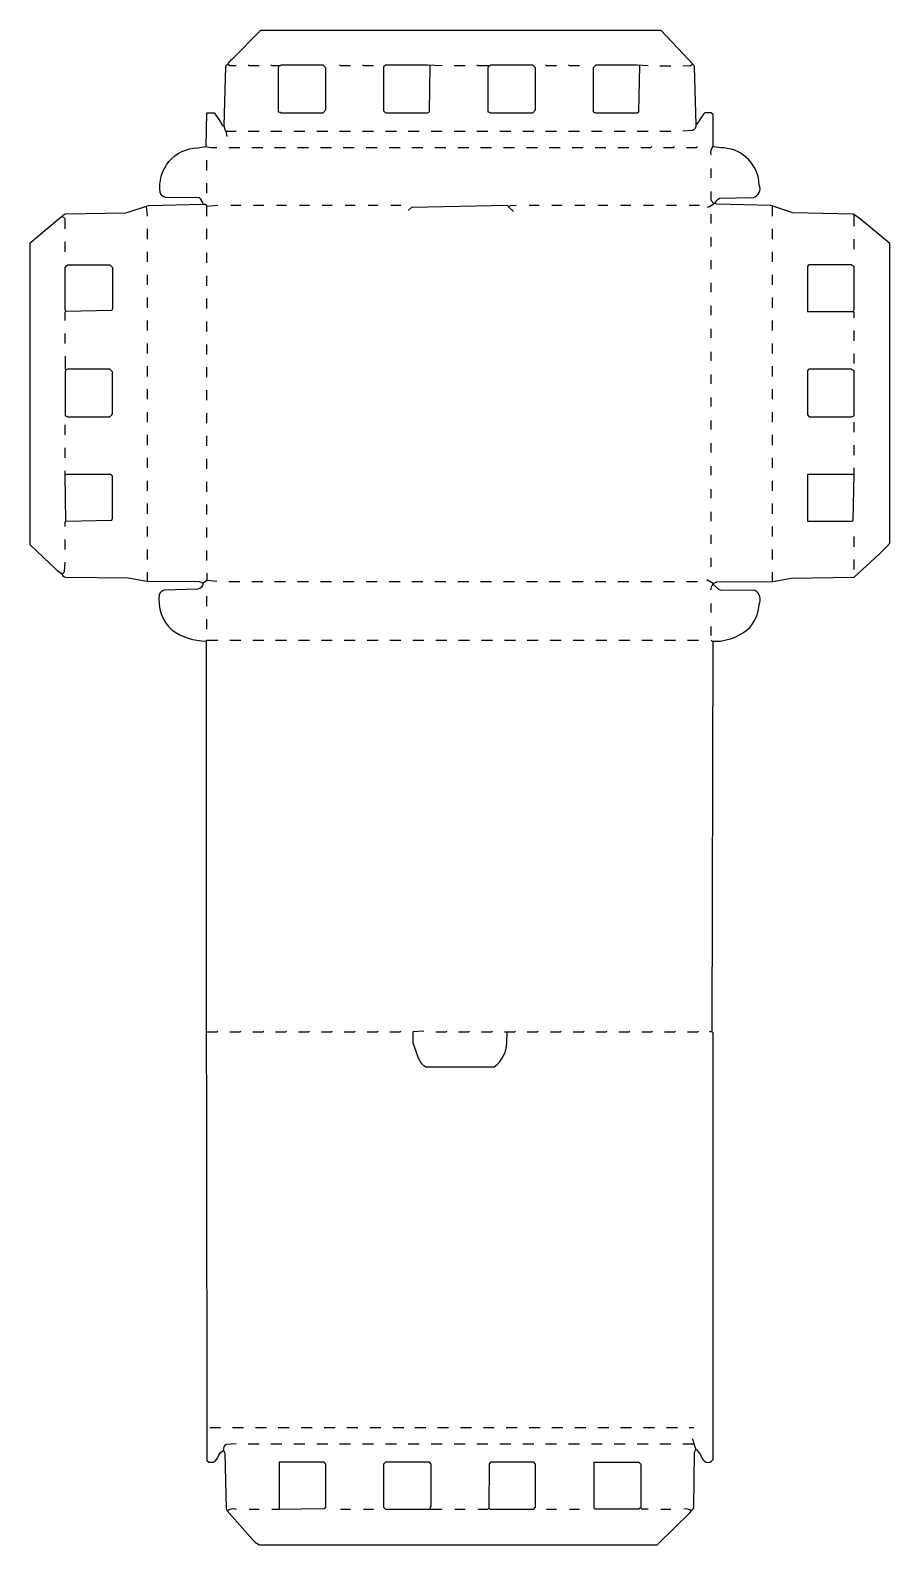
# Model space of a CAD drawing. Extents: x 49 to 988, y 85 to 1739.
import ezdxf

# ---------------------------------------------------------------- set-up
doc = ezdxf.new("R2010")
doc.units = 0
doc.layers.get('0').update_dxf_attribs({"linetype": 'CONTINUOUS'})

msp = doc.modelspace()

# ---------------------------------------------------------------- linework, layer by layer
at = {"color": 250, "linetype": 'CONTINUOUS'}
for points in [[(264, 1623), (263, 1629, -0.190246), (261, 1635), (262.491808, 1698.992068, -0.42761), (265, 1702), (265.2, 1702.9), (269, 1707), (270, 1708), (301, 1739), (738, 1739), (762.249057, 1713.228302), (773, 1702, -0.140577), (774.508192, 1698.992068), (776, 1636, -0.463902), (771.959016, 1629.45082), (762, 1629)], [(241, 1612), (242, 1649), (250, 1649), (255.2, 1641.1), (257.769231, 1636.846154, 0.535184), (261, 1635)], [(793, 1603, -0.225288), (795, 1612), (795, 1647), (793, 1649), (786, 1649), (784, 1647), (779.2, 1638.9), (776.9, 1636.2), (776, 1636)], [(238, 1549, 0.171005), (234, 1556), (197.012803, 1556.486505, -0.318092), (191, 1562, -0.452643), (232.053846, 1610.569231), (241, 1612, 0.08251), (253, 1611)], [(797, 1550, -0.187321), (802.012803, 1555.513495), (838.987197, 1556.486505, 0.476605), (845.430769, 1570.053846, 0.381775), (806.959016, 1610.54918, -0.071422), (795, 1612)], [(238, 1135), (237.1, 1135.2), (233.99153, 1136.508767), (177, 1137), (174.088235, 1137.352941), (155.99286, 1140.50735), (88.00714, 1141.49265, -0.385456), (84, 1145, -0.079922), (77.236496, 1150.249635), (49, 1177), (49, 1507), (81.1, 1533.8), (84, 1536, -0.087069), (87.00735, 1538.507572), (152.99265, 1539.492428), (155.9, 1540.3), (178.008329, 1547.508616), (238, 1549), (240, 1549), (242, 1547), (254, 1548)], [(789, 1546, 0.133925), (796, 1550)], [(242, 1146), (242, 1138), (238, 1135, -0.280897), (231.987197, 1128.486505), (195.012803, 1127.513495, 0.246357), (190, 1123, 0.244406), (203.846154, 1083.769231, 0.14927), (241, 1072), (242, 1073), (254, 1073)], [(793, 1128, -0.190246), (795, 1134), (795, 1135)], [(793, 1073), (794, 1072), (803, 1072), (813.911765, 1074.352941), (815.1, 1074.7, 0.112376), (835.2, 1086.9, 0.159302), (845.42, 1111.94, 0.398737), (841, 1127), (803.012484, 1127.486859), (801.211765, 1128.247059), (795, 1134)], [(241, 1072), (241, 645), (241.501333, 551.998674), (242, 177), (244, 175), (249, 175, 0.172462), (254.8, 182.1, -0.198279), (260, 188)], [(772, 201, -0.120666), (774, 195), (776, 189), (777, 189), (781.2, 183.1), (781.8, 181.9, 0.130831), (787, 175, 0.320465), (795, 178), (795, 644), (794, 645), (795, 1072)], [(479, 646), (467, 645), (467, 633), (468.352941, 629.088235), (472.8, 616.9), (476, 611, 0.064594), (481, 607), (556, 607, 0.232608), (569.541176, 633.035294), (570, 645)], [(274, 195), (263.037931, 194.544828, 0.324457), (260, 188, -0.140577), (261.508192, 184.992068), (262.967279, 124.030707), (264, 122), (289, 94, 0.101642), (299, 85), (734, 85), (735.1, 85.8), (770, 120), (771, 122), (774, 125), (774.8, 186.1), (776, 189)], [(264, 122, -0.23154), (274, 124)], [(771, 122, 0.217143), (763, 124)]]:
    msp.add_lwpolyline(points, format="xyb", dxfattribs=at)
at = {"color": 251, "linetype": 'CONTINUOUS'}
for points in [[(274, 1700), (267, 1700), (265, 1702)], [(737, 1700), (749, 1700)], [(462, 1542), (466, 1546), (570, 1548), (571, 1547), (574.06, 1547.58), (580, 1548)], [(241, 645), (253, 645), (254, 646)], [(567, 645), (578, 645), (579, 646)], [(794, 645), (792, 645), (791, 646)]]:
    msp.add_lwpolyline(points, dxfattribs=at)
at = {"color": 252, "linetype": 'CONTINUOUS'}
for points in [[(299, 1700), (288, 1700), (287, 1701)], [(399, 1700), (388, 1700), (387, 1701)], [(424, 1700), (413, 1700), (412, 1701)], [(524, 1700), (513, 1700), (512, 1701)], [(624, 1700), (613, 1700), (612, 1701)], [(649, 1700), (638, 1700), (637, 1701)], [(716, 1611), (727, 1611), (728, 1612)], [(741, 1611), (752, 1611), (753, 1612)], [(766, 1611), (777, 1611), (778, 1612)], [(267, 645), (278, 645), (279, 646)], [(292, 645), (303, 645), (304, 646)], [(317, 645), (328, 645), (329, 646)], [(342, 645), (353, 645), (354, 646)], [(367, 645), (378, 645), (379, 646)], [(392, 645), (403, 645), (404, 646)], [(417, 645), (428, 645), (429, 646)], [(442, 645), (453, 645), (454, 646)], [(492, 645), (503, 645), (504, 646)], [(517, 645), (528, 645), (529, 646)], [(542, 645), (553, 645), (554, 646)], [(592, 645), (603, 645), (604, 646)], [(617, 645), (628, 645), (629, 646)], [(642, 645), (653, 645), (654, 646)], [(667, 645), (678, 645), (679, 646)], [(692, 645), (703, 645), (704, 646)], [(717, 645), (728, 645), (729, 646)], [(742, 645), (753, 645), (754, 646)], [(767, 645), (778, 645), (779, 646)]]:
    msp.add_lwpolyline(points, dxfattribs=at)
at = {"color": 250, "linetype": 'CONTINUOUS'}
for points in [[(321, 1700), (320, 1698), (320, 1650), (321.9, 1649.7), (323, 1649), (369, 1649), (372, 1652), (372, 1698), (369, 1701), (323, 1701), (322, 1700), (313, 1700), (312, 1701)], [(499, 1700), (483, 1701), (437, 1701), (435, 1699), (435, 1651), (437, 1649), (483, 1649), (485.001597, 1650.039936), (486, 1700)], [(550, 1700), (549, 1698), (549, 1650), (550.9, 1649.7), (552, 1649), (598, 1649), (601, 1652), (601, 1698), (598, 1701), (552, 1701), (551, 1700), (538, 1700), (537, 1701)], [(724, 1700), (712, 1701), (667, 1701), (664, 1698), (664, 1650), (667, 1649), (712, 1649), (713.1, 1649.7), (714.001597, 1650.039936), (715, 1700)], [(263, 1629), (274, 1629)], [(287, 1629), (299, 1629)], [(312, 1629), (324, 1629)], [(337, 1629), (349, 1629)], [(362, 1629), (374, 1629)], [(387, 1629), (399, 1629)], [(412, 1629), (424, 1629)], [(437, 1629), (449, 1629)], [(462, 1629), (474, 1629)], [(487, 1629), (499, 1629)], [(512, 1629), (524, 1629)], [(537, 1629), (549, 1629)], [(562, 1629), (574, 1629)], [(587, 1629), (599, 1629)], [(612, 1629), (624, 1629)], [(637, 1629), (649, 1629)], [(662, 1629), (674, 1629)], [(687, 1629), (699, 1629)], [(712, 1629), (724, 1629)], [(737, 1629), (749, 1629)], [(266, 1611), (278, 1611)], [(291, 1611), (303, 1611)], [(316, 1611), (328, 1611)], [(341, 1611), (353, 1611)], [(366, 1611), (378, 1611)], [(391, 1611), (403, 1611)], [(416, 1611), (428, 1611)], [(441, 1611), (453, 1611)], [(466, 1611), (478, 1611)], [(491, 1611), (503, 1611)], [(516, 1611), (528, 1611)], [(541, 1611), (553, 1611)], [(566, 1611), (578, 1611)], [(591, 1611), (603, 1611)], [(616, 1611), (628, 1611)], [(641, 1611), (653, 1611)], [(666, 1611), (678, 1611)], [(691, 1611), (703, 1611)], [(242, 1586), (242, 1597)], [(793, 1578), (793, 1588)], [(242, 1561), (242, 1572)], [(788, 1139), (795, 1135), (795.9, 1135.2), (799.007932, 1136.508192), (860, 1137), (862.911765, 1137.352941), (880.00714, 1140.50735), (949.1, 1141.8), (967, 1158), (976.9, 1167.2), (986.8, 1177.1), (987.2, 1177.9), (988, 1179), (988, 1506), (954.195122, 1534.243902), (948.1, 1538.3), (881.9, 1539.7), (880.1, 1540.3), (857.991808, 1547.50847), (799.031678, 1548.966174), (797, 1550), (796, 1550), (793, 1553), (793, 1563)], [(177, 1536), (176, 1547)], [(242, 1536), (242, 1547)], [(268, 1548), (279, 1548)], [(293, 1548), (304, 1548)], [(318, 1548), (329, 1548)], [(343, 1548), (354, 1548)], [(368, 1548), (379, 1548)], [(393, 1548), (404, 1548)], [(418, 1548), (429, 1548)], [(443, 1548), (454, 1548)], [(577, 1541), (572, 1546), (572, 1547)], [(594, 1548), (605, 1548)], [(619, 1548), (630, 1548)], [(644, 1548), (655, 1548)], [(669, 1548), (680, 1548)], [(694, 1548), (705, 1548)], [(719, 1548), (730, 1548)], [(744, 1548), (755, 1548)], [(769, 1548), (780, 1548)], [(860, 1536), (860, 1547)], [(87, 1522), (87, 1533), (84, 1536)], [(177, 1511), (177, 1522)], [(242, 1511), (242, 1522)], [(793, 1528), (793, 1538)], [(860, 1511), (860, 1522)], [(949, 1525), (949, 1538)], [(87, 1497), (87, 1508)], [(793, 1503), (793, 1513)], [(949, 1500), (949, 1511)], [(177, 1486), (177, 1497)], [(242, 1485), (242, 1496)], [(860, 1486), (860, 1497)], [(87, 1422), (87, 1431), (88, 1432), (87, 1434), (87, 1480), (89, 1482), (90, 1483), (136, 1483), (139, 1480), (139, 1435), (138.3, 1433.9), (137.960064, 1432.998403), (88, 1432)], [(793, 1478), (793, 1488)], [(949, 1425), (949, 1431), (948, 1432), (949, 1434), (949, 1481), (947.1, 1482.2), (946, 1483), (900, 1483), (899, 1482), (898, 1481), (898, 1432), (948, 1432)], [(177, 1461), (177, 1472)], [(242, 1460), (242, 1471)], [(793, 1453), (793, 1463)], [(860, 1461), (860, 1472)], [(177, 1436), (177, 1447)], [(242, 1435), (242, 1446)], [(860, 1436), (860, 1447)], [(793, 1428), (793, 1438)], [(87, 1397), (87, 1408)], [(177, 1411), (177, 1422)], [(242, 1410), (242, 1421)], [(793, 1403), (793, 1413)], [(860, 1411), (860, 1422)], [(949, 1400), (949, 1411)], [(177, 1386), (177, 1397)], [(242, 1385), (242, 1396)], [(860, 1386), (860, 1397)], [(87, 1383), (87, 1369), (88, 1368), (87, 1366), (87, 1318), (88.9, 1317.7), (90, 1317), (136, 1317), (138, 1319), (139, 1320), (139, 1366), (136, 1369), (90, 1369), (88, 1368)], [(793, 1378), (793, 1388)], [(949, 1375), (949, 1386)], [(177, 1361), (177, 1372)], [(242, 1360), (242, 1371)], [(793, 1353), (793, 1363)], [(860, 1361), (860, 1372)], [(946, 1317), (949, 1318), (949, 1367), (947.1, 1368.2), (946, 1369), (900, 1369), (899, 1368), (898, 1367), (898, 1319), (900, 1317), (946, 1317)], [(177, 1336), (177, 1347)], [(242, 1335), (242, 1346)], [(860, 1336), (860, 1347)], [(793, 1328), (793, 1338)], [(87, 1297), (87, 1308)], [(177, 1311), (177, 1322)], [(242, 1310), (242, 1321)], [(793, 1303), (793, 1313)], [(860, 1311), (860, 1322)], [(949, 1300), (949, 1311)], [(177, 1286), (177, 1297)], [(242, 1285), (242, 1296)], [(860, 1286), (860, 1297)], [(87, 1272), (87, 1283)], [(793, 1278), (793, 1288)], [(949, 1275), (949, 1286)], [(87, 1197), (87, 1202), (88, 1203), (87, 1253), (87, 1258)], [(177, 1261), (177, 1272)], [(242, 1260), (242, 1271)], [(793, 1253), (793, 1263)], [(860, 1261), (860, 1272)], [(949, 1254), (898, 1254), (898, 1203), (947, 1203), (948, 1204), (949, 1254), (949, 1261)], [(88, 1203), (137.960064, 1203.998403), (139, 1206), (139, 1252), (137, 1254), (89, 1254), (87, 1253)], [(177, 1236), (177, 1247)], [(242, 1235), (242, 1246)], [(860, 1236), (860, 1247)], [(793, 1228), (793, 1238)], [(177, 1211), (177, 1222)], [(242, 1210), (242, 1221)], [(793, 1203), (793, 1213)], [(860, 1211), (860, 1222)], [(177, 1186), (177, 1197)], [(242, 1185), (242, 1196)], [(860, 1186), (860, 1197)], [(87, 1172), (87, 1183)], [(793, 1178), (793, 1188)], [(949, 1175), (949, 1186)], [(177, 1161), (177, 1172)], [(242, 1160), (242, 1171)], [(793, 1153), (793, 1163)], [(860, 1161), (860, 1172)], [(949, 1150), (949, 1161)], [(177, 1137), (177, 1147)], [(860, 1137), (860, 1147)], [(253, 1137), (242, 1138)], [(266, 1137), (278, 1137)], [(291, 1137), (303, 1137)], [(316, 1137), (328, 1137)], [(341, 1137), (353, 1137)], [(366, 1137), (378, 1137)], [(391, 1137), (403, 1137)], [(416, 1137), (428, 1137)], [(441, 1137), (453, 1137)], [(466, 1137), (478, 1137)], [(491, 1137), (503, 1137)], [(516, 1137), (528, 1137)], [(541, 1137), (553, 1137)], [(566, 1137), (578, 1137)], [(591, 1137), (603, 1137)], [(616, 1137), (628, 1137)], [(641, 1137), (653, 1137)], [(666, 1137), (678, 1137)], [(691, 1137), (703, 1137)], [(716, 1137), (728, 1137)], [(741, 1137), (753, 1137)], [(766, 1137), (778, 1137)], [(242, 1110), (242, 1121)], [(793, 1103), (793, 1113)], [(242, 1085), (242, 1096)], [(793, 1078), (793, 1088)], [(267, 1073), (279, 1073)], [(292, 1073), (304, 1073)], [(317, 1073), (329, 1073)], [(342, 1073), (354, 1073)], [(367, 1073), (379, 1073)], [(392, 1073), (404, 1073)], [(417, 1073), (429, 1073)], [(442, 1073), (454, 1073)], [(467, 1073), (479, 1073)], [(492, 1073), (504, 1073)], [(517, 1073), (529, 1073)], [(542, 1073), (554, 1073)], [(567, 1073), (579, 1073)], [(592, 1073), (604, 1073)], [(617, 1073), (629, 1073)], [(642, 1073), (654, 1073)], [(667, 1073), (679, 1073)], [(692, 1073), (704, 1073)], [(717, 1073), (729, 1073)], [(742, 1073), (754, 1073)], [(767, 1073), (779, 1073)], [(245, 213), (257, 213)], [(270, 213), (282, 213)], [(295, 213), (307, 213)], [(320, 213), (332, 213)], [(345, 213), (357, 213)], [(370, 213), (382, 213)], [(395, 213), (407, 213)], [(420, 213), (432, 213)], [(445, 213), (457, 213)], [(469, 213), (481, 213)], [(494, 213), (506, 213)], [(519, 213), (531, 213)], [(544, 213), (556, 213)], [(569, 213), (581, 213)], [(594, 213), (606, 213)], [(619, 213), (631, 213)], [(644, 213), (656, 213)], [(669, 213), (681, 213)], [(694, 213), (706, 213)], [(719, 213), (731, 213)], [(744, 213), (756, 213)], [(287, 195), (299, 195)], [(312, 195), (324, 195)], [(337, 195), (349, 195)], [(362, 195), (374, 195)], [(387, 195), (399, 195)], [(412, 195), (424, 195)], [(437, 195), (449, 195)], [(462, 195), (474, 195)], [(487, 195), (499, 195)], [(512, 195), (524, 195)], [(537, 195), (549, 195)], [(562, 195), (574, 195)], [(587, 195), (599, 195)], [(612, 195), (624, 195)], [(637, 195), (649, 195)], [(662, 195), (674, 195)], [(687, 195), (699, 195)], [(712, 195), (724, 195)], [(737, 195), (749, 195)], [(762, 195), (774, 195)], [(313, 124), (321, 124), (369.990204, 124.489804), (372, 126), (372, 173), (370, 175), (321, 175), (321, 124)], [(486, 124), (486.3, 125.9), (487, 127), (487, 173), (485, 175), (437, 175), (435, 173), (435, 126), (437, 124), (486, 124), (499, 124)], [(538, 124), (549, 124), (550, 125), (552, 124), (599, 124), (601, 126), (601, 173), (599, 175), (552, 175), (550.489592, 172.990008), (550, 125)], [(724, 124), (717, 124), (716, 125), (715.1, 124.8), (714, 124), (666, 124), (665, 125), (665, 175), (714, 175), (716, 173), (716, 125)], [(288, 124), (299, 124)], [(388, 124), (399, 124)], [(413, 124), (424, 124)], [(513, 124), (524, 124)], [(613, 124), (624, 124)], [(638, 124), (649, 124)], [(738, 124), (749, 124)]]:
    msp.add_lwpolyline(points, dxfattribs=at)
at = {"color": 251, "linetype": 'CONTINUOUS'}
msp.add_lwpolyline([(762, 1700), (769.95122, 1700.439024, 0.129758), (773, 1702)], format="xyb", dxfattribs=at)
at = {"color": 247, "linetype": 'CONTINUOUS'}
msp.add_lwpolyline([(84, 1145, 0.083525), (86.54918, 1148.040984), (87, 1158)], format="xyb", dxfattribs=at)
at = {"color": 27, "linetype": 'CONTINUOUS'}
msp.add_lwpolyline([(769, 213), (774, 213)], dxfattribs=at)

doc.saveas('drawing.dxf')
